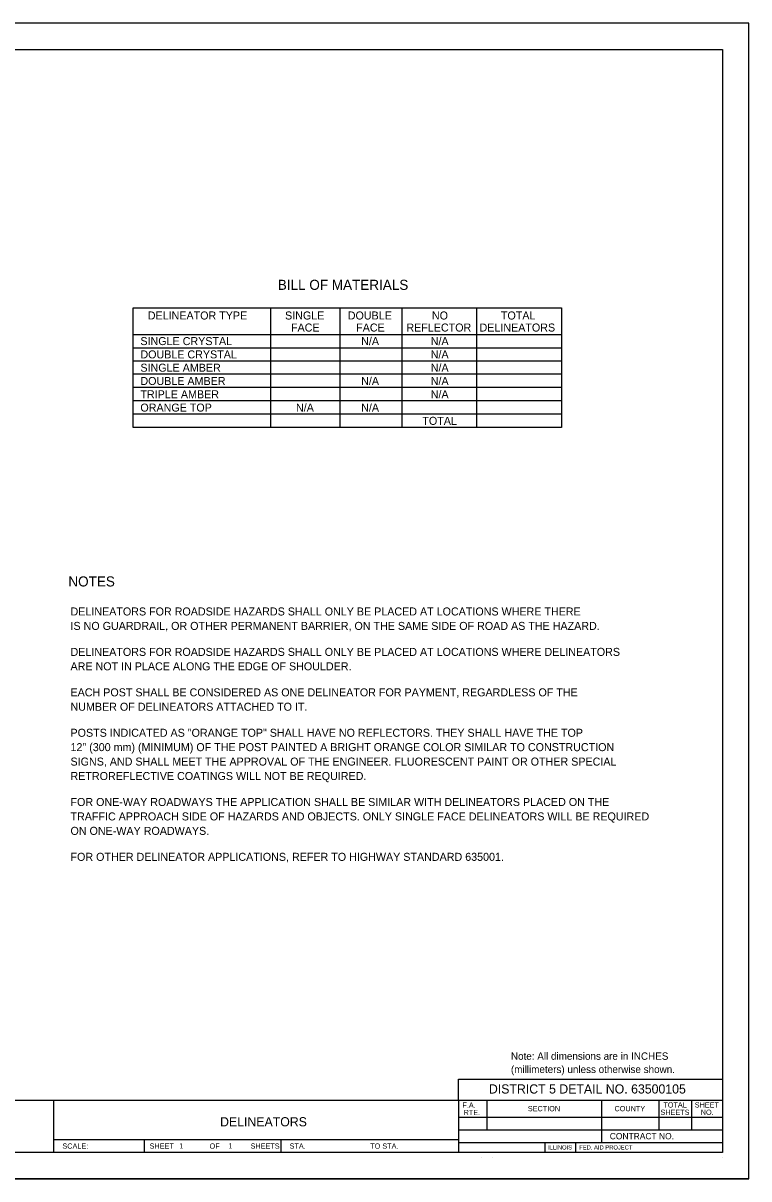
# Model space of a CAD drawing. Extents: x 0 to 2.83, y 0 to 1.83.
# Drawn here: x 1.683 to 2.833, y 0 to 1.833 of the extents above; entities that cross this region are included whole.
import ezdxf

# ---------------------------------------------------------------- set-up
doc = ezdxf.new("R2010")
doc.units = 0
for name, color, linetype in [('RD_Pr_Roadway_Notes', 7, 'Continuous'), ('SH_General_Details', 7, 'Continuous'), ('SH_Printer_Plotting_Border', 7, 'Continuous')]:
    doc.layers.add(name, color=color, linetype=linetype)

msp = doc.modelspace()

# ---------------------------------------------------------------- linework, layer by layer
at = {"layer": 'RD_Pr_Roadway_Notes'}
for p, q in [((2.075, 1.3817), (2.075, 1.192)), ((2.1852, 1.3806), (2.1852, 1.192)), ((2.2835, 1.3817), (2.2835, 1.192)), ((2.4018, 1.3806), (2.4018, 1.192))]:
    msp.add_line(p, q, dxfattribs=at)
msp.add_lwpolyline([(2.5365, 1.192), (1.8572, 1.192), (1.8572, 1.3817), (2.5365, 1.3817)], close=True, dxfattribs=at)
for points in [[(1.8572, 1.3396), (2.5365, 1.3396)], [(1.8572, 1.3185), (2.5365, 1.3185)], [(1.8572, 1.2974), (2.5365, 1.2974)], [(2.5365, 1.2763), (1.8572, 1.2763)], [(2.5365, 1.2552), (1.8572, 1.2552)], [(2.5365, 1.2342), (1.8572, 1.2342)], [(2.5365, 1.2131), (1.8572, 1.2131)]]:
    msp.add_lwpolyline(points, dxfattribs=at)
at = {"layer": 'SH_General_Details'}
for p, q in [((2.8333, 1.8333), (0, 1.8333)), ((2.8333, 0), (2.8333, 1.8333)), ((2.3729, 0.1584), (2.7917, 0.1584)), ((2.3729, 0.125), (2.3729, 0.1584)), ((0.1667, 0.125), (2.7917, 0.125)), ((1.7312, 0.125), (1.7312, 0.0417)), ((2.3729, 0.125), (2.3729, 0.0417)), ((2.4179, 0.125), (2.4179, 0.0779)), ((2.5995, 0.125), (2.5995, 0.0579)), ((2.6905, 0.125), (2.6905, 0.0779)), ((2.7423, 0.125), (2.7423, 0.0779)), ((2.3729, 0.0979), (2.7917, 0.0979)), ((2.3729, 0.0779), (2.7917, 0.0779)), ((1.7312, 0.0625), (2.3729, 0.0625)), ((1.875, 0.0625), (1.875, 0.0417)), ((2.0917, 0.0625), (2.0917, 0.0417)), ((2.3729, 0.0579), (2.7917, 0.0579)), ((2.5101, 0.0579), (2.5101, 0.0417)), ((2.5585, 0.0579), (2.5585, 0.0417)), ((2.4095, 0.0333), (2.4095, 0.0333)), ((2.4262, 0.0333), (2.4262, 0.0333)), ((2.7917, 0.0333), (2.7917, 0.0333)), ((2.8333, 0), (0, 0))]:
    msp.add_line(p, q, dxfattribs=at)
msp.add_lwpolyline([(0.1667, 1.7917), (2.7917, 1.7917), (2.7917, 0.0417), (0.1667, 0.0417)], close=True, dxfattribs=at)
at = {"layer": 'SH_Printer_Plotting_Border'}
msp.add_lwpolyline([(0, 0), (2.8333, 0), (2.8333, 1.8333), (0, 1.8333)], close=True, dxfattribs=at)

# ---------------------------------------------------------------- texts
at = {"layer": 'RD_Pr_Roadway_Notes'}
for s, height, p in [('BILL OF MATERIALS', 0.016, (2.0867, 1.4102)), ('DELINEATOR TYPE', 0.0127, (1.8806, 1.3632)), ('SINGLE', 0.0127, (2.0982, 1.3632)), ('DOUBLE', 0.0127, (2.1976, 1.3632)), ('NO', 0.0127, (2.331, 1.3632)), ('TOTAL', 0.0127, (2.4403, 1.3632)), ('FACE', 0.0127, (2.1076, 1.3441)), ('FACE', 0.0127, (2.2109, 1.3441)), ('REFLECTOR', 0.0127, (2.2905, 1.3441)), ('DELINEATORS', 0.0127, (2.4064, 1.3441)), ('SINGLE CRYSTAL', 0.0127, (1.8689, 1.3226)), ('N/A', 0.0127, (2.2188, 1.3226)), ('N/A', 0.0127, (2.3291, 1.3226)), ('DOUBLE CRYSTAL', 0.0127, (1.8689, 1.3015)), ('N/A', 0.0127, (2.3291, 1.3015)), ('SINGLE AMBER', 0.0127, (1.8689, 1.2804)), ('N/A', 0.0127, (2.3291, 1.2804)), ('DOUBLE AMBER', 0.0127, (1.8689, 1.2593)), ('N/A', 0.0127, (2.2188, 1.2593)), ('N/A', 0.0127, (2.3291, 1.2593)), ('TRIPLE AMBER', 0.0127, (1.8689, 1.2382)), ('N/A', 0.0127, (2.3291, 1.2382)), ('ORANGE TOP', 0.0127, (1.8689, 1.2171)), ('N/A', 0.0127, (2.1155, 1.2171)), ('N/A', 0.0127, (2.2188, 1.2171)), ('TOTAL', 0.0127, (2.3158, 1.1961)), ('NOTES', 0.016, (1.7547, 0.9397)), ('DELINEATORS FOR ROADSIDE HAZARDS SHALL ONLY BE PLACED AT LOCATIONS WHERE THERE', 0.0127, (1.7581, 0.8937)), ('IS NO GUARDRAIL, OR OTHER PERMANENT BARRIER, ON THE SAME SIDE OF ROAD AS THE HAZARD.', 0.0127, (1.7581, 0.8708)), ('DELINEATORS FOR ROADSIDE HAZARDS SHALL ONLY BE PLACED AT LOCATIONS WHERE DELINEATORS', 0.0127, (1.7581, 0.8296)), ('ARE NOT IN PLACE ALONG THE EDGE OF SHOULDER.', 0.0127, (1.7581, 0.8067)), ('EACH POST SHALL BE CONSIDERED AS ONE DELINEATOR FOR PAYMENT, REGARDLESS OF THE', 0.0127, (1.7581, 0.7654)), ('NUMBER OF DELINEATORS ATTACHED TO IT.', 0.0127, (1.7581, 0.7426)), ('POSTS INDICATED AS "ORANGE TOP" SHALL HAVE NO REFLECTORS. THEY SHALL HAVE THE TOP', 0.0127, (1.7581, 0.7013)), ('12" (300 mm) (MINIMUM) OF THE POST PAINTED A BRIGHT ORANGE COLOR SIMILAR TO CONSTRUCTION', 0.0127, (1.7581, 0.6785)), ('SIGNS, AND SHALL MEET THE APPROVAL OF THE ENGINEER. FLUORESCENT PAINT OR OTHER SPECIAL', 0.0127, (1.7581, 0.6556)), ('RETROREFLECTIVE COATINGS WILL NOT BE REQUIRED.', 0.0127, (1.7581, 0.6327)), ('FOR ONE-WAY ROADWAYS THE APPLICATION SHALL BE SIMILAR WITH DELINEATORS PLACED ON THE', 0.0127, (1.7581, 0.5915)), ('TRAFFIC APPROACH SIDE OF HAZARDS AND OBJECTS. ONLY SINGLE FACE DELINEATORS WILL BE REQUIRED', 0.0127, (1.7581, 0.5686)), ('ON ONE-WAY ROADWAYS.', 0.0127, (1.7581, 0.5457)), ('FOR OTHER DELINEATOR APPLICATIONS, REFER TO HIGHWAY STANDARD 635001.', 0.0127, (1.7581, 0.5045)), ('Note: All dimensions are in INCHES', 0.0117, (2.4562, 0.1889)), ('(millimeters) unless otherwise shown.', 0.0117, (2.4562, 0.1679))]:
    msp.add_text(s, height=height, dxfattribs=at).set_placement(p)
at = {"layer": 'SH_General_Details'}
for s, height, p in [('DISTRICT 5 DETAIL NO. 63500105', 0.014583, (2.4213, 0.1354)), ('F.A.  ', 0.00833, (2.3793, 0.1129)), ('SECTION', 0.00833, (2.483, 0.1073)), ('COUNTY', 0.00833, (2.6204, 0.1073)), ('SHEETS', 0.00833, (2.6932, 0.1015)), ('TOTAL', 0.00833, (2.6978, 0.1132)), ('SHEET', 0.00833, (2.7475, 0.1132)), ('NO.', 0.00833, (2.7571, 0.1015)), ('DELINEATORS', 0.014583, (1.9952, 0.0833)), ('RTE.', 0.00833, (2.3812, 0.1012)), ('SCALE:          ', 0.008333, (1.7453, 0.0479)), ('SHEET', 0.00833, (1.8835, 0.0479)), ('1', 0.00833, (1.9306, 0.0483)), ('OF', 0.00833, (1.9786, 0.0479)), ('1', 0.00833, (2.0085, 0.0483)), ('SHEETS', 0.00833, (2.0435, 0.0479)), ('STA.', 0.00833, (2.1054, 0.0479)), ('TO STA.', 0.00833, (2.2332, 0.0479)), ('CONTRACT NO.      ', 0.01, (2.6129, 0.0628)), ('ILLINOIS', 0.00667, (2.5152, 0.0466)), ('FED. AID PROJECT', 0.006667, (2.5644, 0.0466))]:
    msp.add_text(s, height=height, dxfattribs=at).set_placement(p)

doc.saveas('drawing.dxf')
